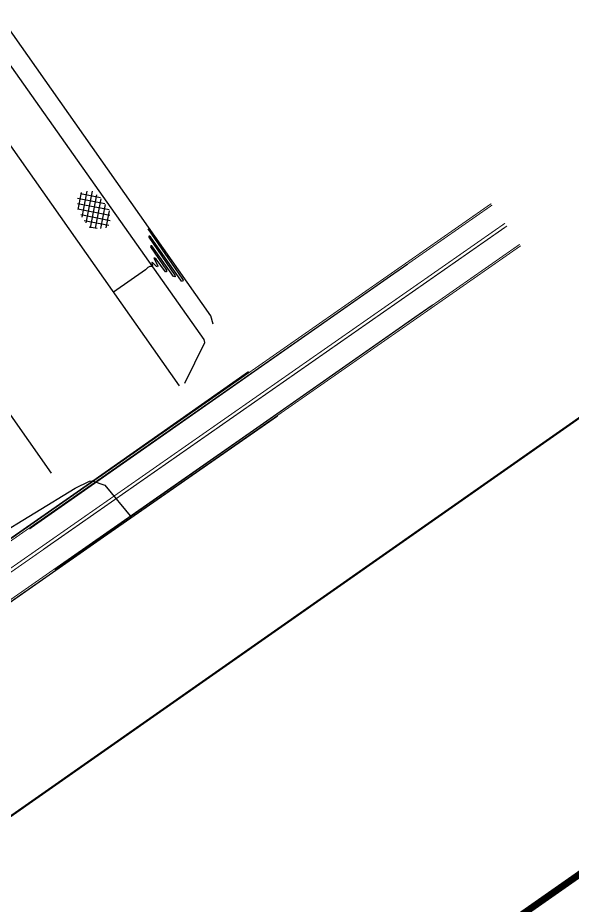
# Model space of a CAD drawing. Header units: millimetres. Extents: x 152904052 to 153933663, y 538271515 to 539240469.
# Drawn here: x 153600730 to 153681658, y 538598075 to 538727528 of the extents above; entities that cross this region are included whole.
import ezdxf

# ---------------------------------------------------------------- set-up
doc = ezdxf.new("R2010")
doc.units = ezdxf.units.MM
doc.linetypes.add('DASHED', pattern=[19.05, 12.7, -6.35])
for name, color, linetype in [('BORD', 7, 'Continuous'), ('SCHM', 9, 'Continuous'), ('ZONE', 1, 'DASHED')]:
    doc.layers.add(name, color=color, linetype=linetype)

msp = doc.modelspace()

# ---------------------------------------------------------------- linework, layer by layer
at = {"layer": 'BORD', "const_width": 1000}
msp.add_lwpolyline([(153253763.5, 538302237.2), (152936002.2, 538756047.4), (153588047.2, 539212614.3), (153905808.6, 538758804)], close=True, dxfattribs=at)
at = {"layer": 'SCHM'}
for p, q in [((153609563.6, 538699554.8), (153610047.7, 538702026.8)), ((153609878.2, 538701884.7), (153612797.3, 538701313)), ((153610109.5, 538698440.3), (153610856.5, 538702254.3)), ((153610709.6, 538697602.3), (153611617.1, 538702235.2)), ((153611334.6, 538696890.9), (153612280.5, 538701720.7)), ((153609459.9, 538700438.1), (153614050.7, 538699539)), ((153609464.6, 538701201.5), (153613424, 538700426)), ((153612088, 538696835.8), (153612928.5, 538701127.2)), ((153612842.4, 538696785.6), (153613526.9, 538700280.3)), ((153609510, 538699664.1), (153614165.9, 538698752.1)), ((153609924.1, 538698818.7), (153614226.7, 538697976)), ((153613624.2, 538696874.8), (153614116.3, 538699387.3)), ((153610423.7, 538697956.6), (153614032.5, 538697249.8)), ((153611156.3, 538697048.9), (153612337.4, 538696817.5))]:
    msp.add_line(p, q, dxfattribs=at)
for points in [[(153625127.4, 538674242.8), (153628012.4, 538680135.8), (153627930.4, 538680608.8), (153597260.3, 538723976.7), (153554481.2, 538785821.7), (153517752.2, 538839702.6), (153474599.1, 538899463.6), (153434395, 538956905.5), (153393239.9, 539016657.4), (153379529.2, 539036762.9)], [(153619706.9, 538696735.3), (153624668.4, 538689530.9), (153624860, 538689228.3), (153624784.1, 538689059.2), (153624648.2, 538689116), (153620100.3, 538695557.5), (153619972.9, 538695666.9), (153619855.4, 538695652.1), (153619844.7, 538695534), (153623662.2, 538689975.6), (153623716.2, 538689746.9), (153623680.5, 538689721.8), (153623472.8, 538689789), (153620310.5, 538694245.8), (153620157.9, 538694272.2), (153620100.4, 538694136.2), (153622423.8, 538690689.9), (153622439.8, 538690467.5), (153622305, 538690481.7), (153620932.3, 538692302.7), (153620748.1, 538692477.5), (153620600.1, 538692444), (153620618.1, 538692346.1), (153621154.2, 538691353.7), (153621114.9, 538691205.9), (153620993.2, 538691226.6), (153620496.8, 538691747.6), (153620364, 538691852.8), (153620294, 538691734.3), (153620393.8, 538691425), (153620259, 538691263.2), (153620031.9, 538691254.1), (153619837.8, 538691148.6), (153619709.8, 538691092.1), (153619358.6, 538690756.8), (153614713.5, 538687487.9)], [(153520490.5, 538598227.6), (153530159.5, 538605163.6), (153541457.5, 538612428.6), (153552169.5, 538620525.7), (153565662.4, 538629543.7), (153579165.4, 538638923.7), (153586856.4, 538643437.7), (153597282.4, 538651702.7), (153609127.4, 538658908.7), (153611190.4, 538659912.7), (153611616.4, 538660003.7), (153613444.4, 538659364.7), (153617374.4, 538654601.8)]]:
    msp.add_lwpolyline(points, dxfattribs=at)
for points, const_width in [([(153508667.6, 538588016.3), (153669836.2, 538700419.6)], 150), ([(153508810.6, 538587811.3), (153669979.2, 538700214.5)], 150), ([(153449425.1, 538542432), (153671838.3, 538697548.8)], 150), ([(153671843.7, 538697552.6), (153671838.3, 538697548.8), (153604223.8, 538650392.7)], 150), ([(153469277.5, 538555685.7), (153672124.4, 538697138.7)], 150), ([(153604493.6, 538650007.3), (153672116.8, 538697162.6)], 150), ([(153472902.6, 538554233.9), (153673983.5, 538694473)], 150), ([(153473045.6, 538554028.8), (153674126.5, 538694267.9)], 150), ([(153602425.2, 538652961.4), (153655255.4, 538689945.8), (153657654.4, 538691602.8), (153657654.4, 538691602.8)], 200), ([(153606113.2, 538647028.4), (153658943.4, 538684012.8), (153661342.4, 538685669.8), (153661342.4, 538685669.8)], 200)]:
    msp.add_lwpolyline(points, dxfattribs=dict(at, const_width=const_width))
for points in [[(153629246.4, 538682825.8, 0), (153628907.6, 538684030.1, 0), (153560696.4, 538781016.9, 0), (153519555.8, 538840559, 0), (153484362.5, 538889835.4, 0), (153449021.1, 538939829.2, 0), (153406452, 539000622.8, 0), (153381133.5, 539037886.2, 0)], [(153624315.9, 538673834.7, 0), (153552618.5, 538775776.9, 0), (153510846, 538835019.8, 0), (153476678.6, 538883763.6, 0), (153443169.7, 538932305.1, 0), (153399459.8, 538994182.8, 0), (153373144.3, 539032292.1, 0)], [(153605671.7, 538661119.6, 0), (153586460.4, 538688420.7, 0), (153560864.3, 538725554.7, 0), (153542852.3, 538750871.7, 0), (153512591.2, 538794296.6, 0), (153496620.2, 538817330.6, 0), (153452331.1, 538880530.5, 0), (153423575, 538921468.5, 0), (153406889, 538945321.5, 0), (153380776, 538982784.4, 0), (153359219.9, 539013642.4, 0)], [(153513430.5, 538592582.6, 0), (153513777.5, 538592180.6, 0), (153514450.5, 538592203.6, 0), (153541594.5, 538610963.6, 0), (153564160.4, 538626731.7, 0), (153586708.4, 538642582.7, 0), (153608899.4, 538658047.7, 0), (153634419.4, 538675946.8, 0)], [(153514459.5, 538577639.6, 0), (153514043.5, 538580943.6, 0), (153514432.5, 538582328.6, 0), (153514700.5, 538582811.6, 0), (153534154.5, 538596654.6, 0), (153552442.5, 538609399.7, 0), (153564019.5, 538617431.7, 0), (153575549.4, 538625449.7, 0), (153594400.4, 538638673.7, 0), (153613250.4, 538651809.7, 0), (153638635.4, 538669451.8, 0)]]:
    msp.add_polyline3d(points, dxfattribs=at)
at = {"layer": 'ZONE', "linetype": 'Continuous', "lineweight": -3, "const_width": 300, "flags": 128}
msp.add_lwpolyline([(153735877.4, 538706412.6), (153236194.6, 538356530.9), (152963745.8, 538745628.2), (153463428.6, 539095509.8)], close=True, dxfattribs=at)

doc.saveas('drawing.dxf')
